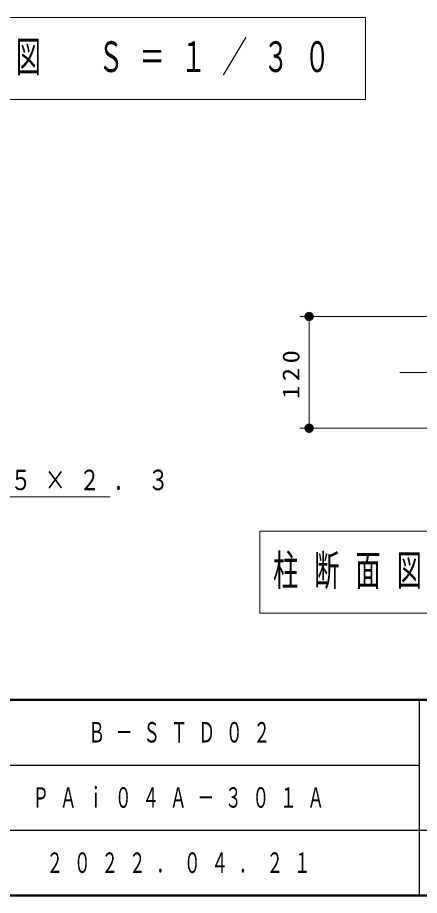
# Model space of a CAD drawing. Units: millimetres on the paper, with parts at other scales. Extents: x -385 to 0, y -10 to 267.
# Drawn here: x -113.1 to -70, y 0 to 94.3 of the extents above; entities that cross this region are included whole.
import ezdxf

# ---------------------------------------------------------------- set-up
doc = ezdxf.new("R2010")
doc.units = ezdxf.units.MM
doc.linetypes.add('USER2', pattern=[6, 3, -1, 1, -1])
doc.layers.add('LY_1', color=7, linetype='Continuous', lineweight=25)
doc.layers.add('LY_2', color=7, linetype='Continuous', lineweight=13)
doc.styles.add('ＭＳ ゴシック', font='')
doc.styles.get('ＭＳ ゴシック').set_extended_font_data('MS Gothic')

# ---------------------------------------------------------------- blocks, each defined once
blk = doc.blocks.new('filled_dot')
at = {"color": 0, "linetype": 'Continuous', "lineweight": -2, "const_width": 1.25}
blk.add_lwpolyline([(-0.625, 0, 1), (0.625, 0, 1)], format="xyb", close=True, dxfattribs=at)

msp = doc.modelspace()

# ---------------------------------------------------------------- linework, layer by layer
at = {"layer": 'LY_1', "lineweight": 13}
for p, q in [((-75.74, 94.267), (-123.54, 94.267)), ((-75.74, 85.467), (-75.74, 94.267)), ((-123.54, 85.467), (-75.74, 85.467)), ((-65.931, 62.169), (-82.809, 62.169)), ((-81.809, 50.169), (-81.809, 62.169)), ((-65.931, 50.169), (-82.809, 50.169)), ((-87.081, 39.125), (-87.081, 30.325)), ((-34.781, 39.125), (-87.081, 39.125)), ((-87.081, 30.325), (-34.781, 30.325))]:
    msp.add_line(p, q, dxfattribs=at)
at = {"layer": 'LY_1', "linetype": 'USER2', "lineweight": 13}
msp.add_line((-72.052, 56.169), (-50.775, 56.169), dxfattribs=at)
at = {"layer": 'LY_1', "lineweight": 13}
msp.add_lwpolyline([(-148.541, 50.945), (-140.381, 42.786), (-103.159, 42.786)], dxfattribs=at)
at = {"layer": 'LY_2', "lineweight": 50}
for p, q in [((-385, 21), (0, 21)), ((-385, 0), (0, 0))]:
    msp.add_line(p, q, dxfattribs=at)
at = {"layer": 'LY_2', "color": 211, "lineweight": 25}
for p, q in [((-70, 21), (-70, 0)), ((-187.5, 14), (-70, 14)), ((-242.5, 7), (0, 7))]:
    msp.add_line(p, q, dxfattribs=at)

# ---------------------------------------------------------------- block references
at = {"layer": 'LY_1', "lineweight": 13, "xscale": 0.4, "yscale": 0.4}
for p, rotation in [((-81.809, 62.169), 270), ((-81.809, 50.169), 90)]:
    msp.add_blockref('filled_dot', p, dxfattribs=dict(at, rotation=rotation))

# ---------------------------------------------------------------- texts
at = {"layer": 'LY_1', "attachment_point": 4, "style": 'ＭＳ ゴシック'}
for s, insert, char_height in [('\\T1.64;\\W0.6;断面図\u3000Ｓ＝１／３０', (-122.14, 89.867), 3.299), ('\\T1.64;\\W0.75;□－１２５×７５×２．３', (-139.677, 44.586), 2.199), ('\\T1.64;\\W0.6;柱断面図\u3000Ｓ＝１／１０', (-85.681, 34.725), 3.299), ('\\T1.64;\\W0.6;Ｂ－ＳＴＤ０２', (-105.5, 17.5), 2.199), ('\\T1.64;\\W0.6;ＰＡｉ０４Ａ－３０１Ａ', (-111.5, 10.5), 2.199), ('\\T1.64;\\W0.6;２０２２．０４．２１', (-110, 3.5), 2.199)]:
    msp.add_mtext(s, dxfattribs=dict(at, insert=insert, char_height=char_height))
at = {"layer": 'LY_1', "insert": (-82.809, 56.169), "char_height": 1.833, "attachment_point": 8, "rotation": 90, "style": 'ＭＳ ゴシック'}
msp.add_mtext('\\T1.33;\\W1.15;120', dxfattribs=at)

doc.saveas('drawing.dxf')
